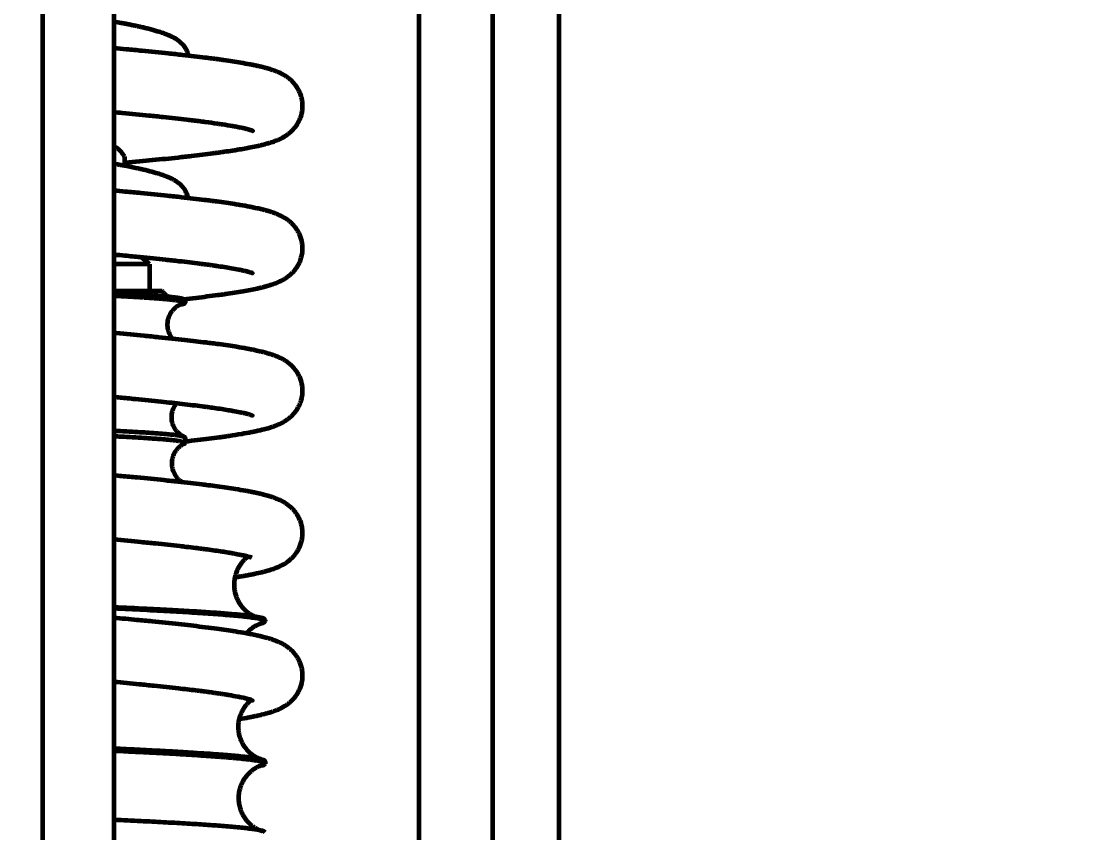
# Model space of a CAD drawing. Header units: millimetres. Extents: x 0 to 840, y 0 to 594.
# Drawn here: x 62.39 to 66.393, y 421.966 to 425.004 of the extents above; entities that cross this region are included whole.
import ezdxf

# ---------------------------------------------------------------- set-up
doc = ezdxf.new("R2010")
doc.units = ezdxf.units.MM
doc.linetypes.add('K5LT_BASIC', pattern=[0])
doc.linetypes.add('K5LT_THIN', pattern=[0])
doc.layers.add('Системный слой', color=7, linetype='Continuous')
doc.styles.add('KDIMTEXTSTYLE', font='GOST_AU.SHX', dxfattribs={"width": 0.96, "oblique": 15, "height": 5})
doc.dimstyles.new('KDIMSTYLE (0.07)', dxfattribs={"dimtxt": 5, "dimasz": 1, "dimexe": 2, "dimexo": 0, "dimgap": 1, "dimtad": 1, "dimlfac": 15, "dimtxsty": 'KDIMTEXTSTYLE', "dimsah": 1, "dimcen": 0, "dimdle": 1, "dimadec": 0, "dimazin": 0, "dimtfac": 0.667, "dimtmove": 0, "dimatfit": 3, "dimfxl": 1, "dimtvp": 1, "dimtolj": 1, "dimtzin": 0, "dimarcsym": 0})

# ---------------------------------------------------------------- blocks, each defined once
blk = doc.blocks.new('KDIMARROW_01')
at = {"layer": 'Системный слой'}
blk.add_hatch(color=0, dxfattribs=at).paths.add_polyline_path([(0, 0), (-5, 0.6583), (-4.5, 0), (-5, -0.6583)])
at = {"layer": 'Системный слой', "color": 0, "linetype": 'K5LT_THIN', "lineweight": 18}
for p, q in [((-4.5, 0), (-5, 0.6583)), ((-5, 0.6583), (0, 0)), ((0, 0), (-5, -0.6583)), ((-5, -0.6583), (-4.5, 0)), ((0, 0), (-1, 0))]:
    blk.add_line(p, q, dxfattribs=at)

msp = doc.modelspace()

# ---------------------------------------------------------------- linework, layer by layer
at = {"layer": 'Системный слой', "color": 5, "linetype": 'K5LT_BASIC', "lineweight": 60, "true_color": 0x0000ff}
for p, q in [((62.46971, 512.30589), (62.46971, 411.73474)), ((63.87945, 413.73968), (63.87945, 445.75139)), ((64.15418, 445.75139), (64.15418, 413.77201)), ((64.40262, 445.75139), (64.40262, 413.77201)), ((62.73638, 445.61806), (62.73638, 413.95986)), ((62.73638, 424.53627), (62.74464, 424.53149)), ((62.77645, 424.49756), (62.77645, 424.4626)), ((62.86971, 424.09462), (62.73638, 424.09462)), ((62.86971, 424.09462), (62.86971, 423.99462)), ((62.73638, 423.99462), (62.9175, 423.99462)), ((63.00305, 423.95962), (63.00305, 423.94961)), ((63.00305, 423.44491), (63.00305, 423.42433)), ((63.30305, 422.76233), (63.30305, 422.75705)), ((63.30305, 422.23218), (63.30305, 422.22372))]:
    msp.add_line(p, q, dxfattribs=at)
for centre, radius, start, end in [((62.71147, 423.93), 0.22834, 46.1315, 56.24721), ((62.84503, 422.28491), 1.00298, 82.75213, 85.10065), ((63.28862, 421.95403), 0.01844, 38.54006, 86.31488)]:
    msp.add_arc(centre, radius, start, end, dxfattribs=at)
for points, knots in [([(62.73638, 425.00326), (62.74619, 425.00153), (62.75576, 424.99981), (62.77038, 424.99709), (62.7756, 424.9961), (62.78588, 424.99412), (62.79095, 424.99313), (62.80063, 424.9912), (62.80526, 424.99026), (62.81467, 424.98831), (62.81943, 424.9873), (62.82878, 424.98528), (62.83338, 424.98426), (62.84336, 424.98201), (62.8487, 424.98076), (62.85822, 424.97848), (62.86244, 424.97744), (62.87803, 424.97349), (62.88882, 424.97053), (62.9064, 424.96524), (62.91351, 424.96294), (62.92352, 424.95942), (62.92662, 424.95829), (62.93533, 424.95496), (62.94079, 424.9527), (62.94871, 424.94909), (62.95131, 424.94785), (62.95914, 424.94389), (62.96419, 424.94107), (62.97143, 424.93641), (62.97369, 424.93487), (62.97797, 424.93175), (62.98008, 424.93011), (62.98578, 424.92535), (62.98921, 424.92216), (62.99463, 424.91621), (62.99627, 424.91426), (62.99968, 424.90983), (63.00124, 424.90762), (63.00428, 424.90285), (63.00572, 424.90033), (63.00898, 424.89394), (63.01085, 424.88946), (63.01311, 424.88255), (63.01398, 424.87933), (63.01468, 424.87596), (63.01477, 424.87552), (63.01486, 424.87509)], [18.2250914, 18.2250914, 18.2250914, 18.2250914, 18.7706793, 18.7706793, 19.0807704, 19.0807704, 19.3916881, 19.3916881, 19.6856801, 19.6856801, 19.9988883, 19.9988883, 20.3127203, 20.3127203, 20.6943645, 20.6943645, 21.0098802, 21.0098802, 21.8880839, 21.8880839, 22.5364101, 22.5364101, 22.8405177, 22.8405177, 23.400295, 23.400295, 23.6827074, 23.6827074, 24.2424847, 24.2424847, 24.4876007, 24.4876007, 24.7217422, 24.7217422, 25.1247771, 25.1247771, 25.3267617, 25.3267617, 25.5213379, 25.5213379, 25.7110025, 25.7110025, 25.9934658, 25.9934658, 26.1792632, 26.1792632, 26.2062034, 26.2062034, 26.2062034, 26.2062034]), ([(62.77645, 424.47443), (62.77788, 424.47456), (62.7793, 424.4747), (62.81531, 424.47807), (62.8489, 424.4813), (62.91434, 424.48785), (62.94613, 424.49116), (62.98511, 424.49541), (62.99361, 424.49636), (63.01042, 424.49824), (63.01872, 424.49919), (63.0554, 424.50344), (63.08237, 424.50675), (63.11519, 424.51106), (63.1225, 424.51204), (63.13685, 424.51401), (63.1439, 424.51499), (63.16106, 424.51745), (63.17101, 424.51893), (63.18721, 424.52143), (63.19361, 424.52245), (63.21738, 424.52633), (63.23373, 424.52922), (63.25842, 424.53405), (63.26747, 424.53593), (63.28105, 424.53896), (63.28587, 424.54009), (63.29892, 424.54328), (63.30688, 424.54539), (63.31854, 424.54879), (63.32281, 424.5501), (63.33251, 424.55327), (63.33778, 424.55512), (63.34727, 424.55884), (63.35053, 424.56019), (63.35755, 424.56332), (63.361, 424.56496), (63.37081, 424.57), (63.37765, 424.57394), (63.38775, 424.58098), (63.39108, 424.58348), (63.39676, 424.58817), (63.39911, 424.59023), (63.4038, 424.59465), (63.40614, 424.597), (63.41141, 424.60272), (63.41433, 424.6062), (63.42099, 424.61507), (63.42464, 424.62069), (63.43101, 424.63262), (63.43371, 424.6387), (63.43765, 424.65001), (63.43905, 424.65493), (63.44125, 424.66508), (63.44205, 424.67023), (63.443, 424.68065), (63.44315, 424.6859), (63.4428, 424.69633), (63.4423, 424.70155), (63.44069, 424.71174), (63.43956, 424.71682), (63.43679, 424.72651), (63.43511, 424.73129), (63.43131, 424.7404), (63.42916, 424.74479), (63.42367, 424.75463), (63.42019, 424.75987), (63.41584, 424.76559), (63.41511, 424.76651), (63.41152, 424.77097), (63.40849, 424.77435), (63.40258, 424.7804), (63.39938, 424.78336), (63.39331, 424.78856), (63.39011, 424.79106), (63.38389, 424.79558), (63.38083, 424.79763), (63.3745, 424.80159), (63.37165, 424.80323), (63.36254, 424.80819), (63.35728, 424.81067), (63.34848, 424.81448), (63.34489, 424.81593), (63.33792, 424.81859), (63.3342, 424.81993), (63.32419, 424.82332), (63.31795, 424.82524), (63.30724, 424.82828), (63.30287, 424.82946), (63.29202, 424.83226), (63.28522, 424.8339), (63.27319, 424.83662), (63.2682, 424.8377), (63.2578, 424.83987), (63.25242, 424.84095), (63.23573, 424.84418), (63.22388, 424.84632), (63.1916, 424.85178), (63.17024, 424.85507), (63.14472, 424.8587), (63.14216, 424.85906), (63.13442, 424.86014), (63.12919, 424.86086), (63.11663, 424.86256), (63.10923, 424.86354), (63.09419, 424.8655), (63.08655, 424.86647), (63.05174, 424.87082), (63.02308, 424.87418), (62.98435, 424.87849), (62.97568, 424.87944), (62.95813, 424.88133), (62.94926, 424.88228), (62.9085, 424.88657), (62.87532, 424.88991), (62.83151, 424.89416), (62.82196, 424.89508), (62.80273, 424.89692), (62.79305, 424.89783), (62.76785, 424.90019), (62.7522, 424.90164), (62.73638, 424.90309)], [18.3227417, 18.3227417, 18.3227417, 18.3227417, 18.3704498, 18.3704498, 19.5308546, 19.5308546, 20.7141117, 20.7141117, 21.0499595, 21.0499595, 21.3875521, 21.3875521, 22.5628634, 22.5628634, 22.9081862, 22.9081862, 23.2544002, 23.2544002, 23.7702593, 23.7702593, 24.121159, 24.121159, 25.1051267, 25.1051267, 25.7155333, 25.7155333, 26.0677305, 26.0677305, 26.6781372, 26.6781372, 27.0145441, 27.0145441, 27.4781001, 27.4781001, 27.7623709, 27.7623709, 28.0340049, 28.0340049, 28.524361, 28.524361, 28.7493944, 28.7493944, 28.9053048, 28.9053048, 29.0600251, 29.0600251, 29.2570405, 29.2570405, 29.5253406, 29.5253406, 29.7722772, 29.7722772, 29.9532588, 29.9532588, 30.1326173, 30.1326173, 30.3114786, 30.3114786, 30.4909698, 30.4909698, 30.6722447, 30.6722447, 30.8565122, 30.8565122, 31.0442556, 31.0442556, 31.2976358, 31.2976358, 31.3478232, 31.3478232, 31.545449, 31.545449, 31.7458628, 31.7458628, 31.9535117, 31.9535117, 32.1703858, 32.1703858, 32.3991329, 32.3991329, 32.8391563, 32.8391563, 33.1213735, 33.1213735, 33.4218591, 33.4218591, 33.9374021, 33.9374021, 34.27295, 34.27295, 34.7733619, 34.7733619, 35.1232088, 35.1232088, 35.476828, 35.476828, 36.1973801, 36.1973801, 37.3423878, 37.3423878, 37.4689518, 37.4689518, 37.7220798, 37.7220798, 38.06792, 38.06792, 38.4122504, 38.4122504, 39.608677, 39.608677, 39.9478688, 39.9478688, 40.2858801, 40.2858801, 41.4815674, 41.4815674, 41.8106897, 41.8106897, 42.1386795, 42.1386795, 42.6575519, 42.6575519, 42.6575519, 42.6575519]), ([(63.25566, 424.59392), (63.25569, 424.5939), (63.25649, 424.59355), (63.25595, 424.59377), (63.25559, 424.59391), (63.25353, 424.59467), (63.25014, 424.59579), (63.24457, 424.5974), (63.24221, 424.59805), (63.23575, 424.59974), (63.23113, 424.60087), (63.22235, 424.60287), (63.21866, 424.60368), (63.20889, 424.60573), (63.20245, 424.60701), (63.19092, 424.60918), (63.18609, 424.61005), (63.16924, 424.61302), (63.15643, 424.61512), (63.13667, 424.61816), (63.13057, 424.61908), (63.10996, 424.62209), (63.09476, 424.62419), (63.07095, 424.62733), (63.063, 424.62836), (63.04754, 424.63031), (63.04009, 424.63123), (63.02491, 424.63308), (63.01719, 424.634), (62.98141, 424.63821), (62.95176, 424.6415), (62.91199, 424.64571), (62.90327, 424.64662), (62.88562, 424.64844), (62.87671, 424.64935), (62.83561, 424.6535), (62.80222, 424.65674), (62.7574, 424.66095), (62.74693, 424.66193), (62.73638, 424.6629)], [0, 0, 0, 0, 0.310829, 0.310829, 0.6247213, 0.6247213, 1.3463497, 1.3463497, 1.702406, 1.702406, 2.2923507, 2.2923507, 2.6843801, 2.6843801, 3.2743247, 3.2743247, 3.6725593, 3.6725593, 4.5995204, 4.5995204, 4.9969818, 4.9969818, 5.9023564, 5.9023564, 6.3404874, 6.3404874, 6.7334381, 6.7334381, 7.1255579, 7.1255579, 8.5173905, 8.5173905, 8.9022573, 8.9022573, 9.2857875, 9.2857875, 10.6500369, 10.6500369, 11.0604551, 11.0604551, 11.0604551, 11.0604551]), ([(62.74465, 424.53149), (62.74368, 424.53205), (62.7413, 424.53331), (62.73854, 424.53442), (62.73675, 424.53498), (62.73638, 424.53509)], [0.331833624, 0.331833624, 0.331833624, 0.331833624, 0.36167937, 0.40535695, 0.416778531, 0.416778531, 0.416778531, 0.416778531]), ([(62.77645, 424.49756), (62.77501, 424.49973), (62.77212, 424.5039), (62.76778, 424.50972), (62.76344, 424.51504), (62.75909, 424.51984), (62.75475, 424.52407), (62.7504, 424.52772), (62.74704, 424.53007), (62.74512, 424.53122), (62.74465, 424.53149)], [0, 0, 0, 0, 0.04586871, 0.09143638, 0.1369278, 0.18234808, 0.22762778, 0.27246308, 0.31735279, 0.33183362, 0.33183362, 0.33183362, 0.33183362]), ([(63.01487, 424.34169), (63.01452, 424.34349), (63.01411, 424.34531), (63.01292, 424.34987), (63.012, 424.35274), (63.00995, 424.35822), (63.00883, 424.3608), (63.00569, 424.36718), (63.00373, 424.3705), (62.99912, 424.37736), (62.99674, 424.3804), (62.99314, 424.38452), (62.99204, 424.38572), (62.98913, 424.38876), (62.98722, 424.39059), (62.98342, 424.39401), (62.98143, 424.39568), (62.97569, 424.40019), (62.97191, 424.40281), (62.96583, 424.40664), (62.96372, 424.4079), (62.95913, 424.41049), (62.95682, 424.41172), (62.9493, 424.41555), (62.94396, 424.41798), (62.93566, 424.42145), (62.93283, 424.42258), (62.92375, 424.42606), (62.91737, 424.42829), (62.90732, 424.43157), (62.90386, 424.43266), (62.89108, 424.43654), (62.88136, 424.43924), (62.86069, 424.44459), (62.84977, 424.44722), (62.83375, 424.45085), (62.82915, 424.45187), (62.81018, 424.45597), (62.79508, 424.45903), (62.77401, 424.46307), (62.76876, 424.46406), (62.75812, 424.46603), (62.75273, 424.46701), (62.74367, 424.46864), (62.74004, 424.46928), (62.73638, 424.46993)], [4.1145899, 4.1145899, 4.1145899, 4.1145899, 4.2219672, 4.2219672, 4.4025013, 4.4025013, 4.5838581, 4.5838581, 4.8555785, 4.8555785, 5.1490585, 5.1490585, 5.2743234, 5.2743234, 5.4842248, 5.4842248, 5.7018151, 5.7018151, 6.1216104, 6.1216104, 6.3652268, 6.3652268, 6.6213938, 6.6213938, 7.1852695, 7.1852695, 7.4746, 7.4746, 8.0844292, 8.0844292, 8.3936894, 8.3936894, 9.196247, 9.196247, 9.9988046, 9.9988046, 10.3132314, 10.3132314, 11.269846, 11.269846, 11.5806098, 11.5806098, 11.8903221, 11.8903221, 12.0936165, 12.0936165, 12.0936165, 12.0936165]), ([(62.99698, 423.9634), (63.01306, 423.9652), (63.02871, 423.967), (63.0728, 423.97223), (63.10005, 423.97566), (63.13275, 423.98011), (63.13984, 423.98109), (63.14943, 423.98245), (63.15203, 423.98283), (63.1781, 423.9866), (63.19978, 423.99001), (63.239, 423.99684), (63.25643, 424.0002), (63.27775, 424.00488), (63.28264, 424.006), (63.29214, 424.00827), (63.29687, 424.00945), (63.30768, 424.0123), (63.31382, 424.01403), (63.32404, 424.01716), (63.3278, 424.01837), (63.33895, 424.0222), (63.34595, 424.02486), (63.35651, 424.02951), (63.36008, 424.03118), (63.36697, 424.03467), (63.37039, 424.03652), (63.37449, 424.03894), (63.37506, 424.03928), (63.37667, 424.04025), (63.3777, 424.04089), (63.38082, 424.04287), (63.38294, 424.04429), (63.38929, 424.04875), (63.39362, 424.0521), (63.40111, 424.0587), (63.40424, 424.0617), (63.41031, 424.06814), (63.41326, 424.07157), (63.41888, 424.07885), (63.42157, 424.08272), (63.42749, 424.09237), (63.43056, 424.09829), (63.43576, 424.11075), (63.43786, 424.11708), (63.44103, 424.13016), (63.4421, 424.13677), (63.44306, 424.14869), (63.44315, 424.15394), (63.44269, 424.16437), (63.44213, 424.16958), (63.44042, 424.17974), (63.43923, 424.1848), (63.43637, 424.19445), (63.43464, 424.1992), (63.43075, 424.20825), (63.42857, 424.2126), (63.42383, 424.22091), (63.42128, 424.22484), (63.41685, 424.23098), (63.41504, 424.23331), (63.41034, 424.239), (63.4073, 424.2423), (63.40136, 424.24822), (63.39816, 424.25112), (63.39207, 424.25621), (63.38886, 424.25867), (63.38264, 424.2631), (63.37957, 424.26512), (63.37322, 424.269), (63.37037, 424.27062), (63.36118, 424.27553), (63.35587, 424.27798), (63.34698, 424.28176), (63.34337, 424.2832), (63.33634, 424.28583), (63.33259, 424.28716), (63.32258, 424.29049), (63.31637, 424.29237), (63.30566, 424.29538), (63.30125, 424.29656), (63.29233, 424.29883), (63.28759, 424.29998), (63.27585, 424.30271), (63.26865, 424.30429), (63.2559, 424.30692), (63.25048, 424.308), (63.23353, 424.31125), (63.22144, 424.31341), (63.20257, 424.31658), (63.19628, 424.3176), (63.16862, 424.32199), (63.14572, 424.32531), (63.11395, 424.32959), (63.10651, 424.33057), (63.09142, 424.33252), (63.08375, 424.33349), (63.04862, 424.33786), (63.01966, 424.34124), (62.98059, 424.34557), (62.97189, 424.34651), (62.95428, 424.34841), (62.94538, 424.34936), (62.90449, 424.35364), (62.87124, 424.35698), (62.82733, 424.36123), (62.81776, 424.36215), (62.79849, 424.36398), (62.78879, 424.3649), (62.76496, 424.36713), (62.75074, 424.36844), (62.73638, 424.36975)], [24.7338563, 24.7338563, 24.7338563, 24.7338563, 25.4738291, 25.4738291, 26.8807476, 26.8807476, 27.2803865, 27.2803865, 27.4317245, 27.4317245, 28.8023067, 28.8023067, 30.1086278, 30.1086278, 30.5147964, 30.5147964, 30.9185028, 30.9185028, 31.4859282, 31.4859282, 31.8586149, 31.8586149, 32.5311307, 32.5311307, 32.8539614, 32.8539614, 33.1536373, 33.1536373, 33.2026104, 33.2026104, 33.2892128, 33.2892128, 33.4624178, 33.4624178, 33.8000809, 33.8000809, 34.0381902, 34.0381902, 34.2666585, 34.2666585, 34.4890531, 34.4890531, 34.7829661, 34.7829661, 35.0591972, 35.0591972, 35.3256998, 35.3256998, 35.5325274, 35.5325274, 35.7400471, 35.7400471, 35.9495447, 35.9495447, 36.1623585, 36.1623585, 36.3791707, 36.3791707, 36.5970433, 36.5970433, 36.7413522, 36.7413522, 36.9696087, 36.9696087, 37.2023892, 37.2023892, 37.4440033, 37.4440033, 37.696638, 37.696638, 37.9631942, 37.9631942, 38.4796151, 38.4796151, 38.8087757, 38.8087757, 39.15887, 39.15887, 39.7493166, 39.7493166, 40.1384294, 40.1384294, 40.5388851, 40.5388851, 41.1203975, 41.1203975, 41.5290472, 41.5290472, 42.372552, 42.372552, 42.7800113, 42.7800113, 44.1225251, 44.1225251, 44.5217845, 44.5217845, 44.9193256, 44.9193256, 46.3099598, 46.3099598, 46.7016127, 46.7016127, 47.0918836, 47.0918836, 48.4721529, 48.4721529, 48.8521207, 48.8521207, 49.2307893, 49.2307893, 49.7748594, 49.7748594, 49.7748594, 49.7748594]), ([(63.25341, 424.06174), (63.25333, 424.06179), (63.2572, 424.05997), (63.25377, 424.06125), (63.25017, 424.06243), (63.24579, 424.06372), (63.24307, 424.06448), (63.23719, 424.06605), (63.23081, 424.0676), (63.22361, 424.06926), (63.21996, 424.07006), (63.21223, 424.0717), (63.20813, 424.07254), (63.19524, 424.07507), (63.18597, 424.07677), (63.15935, 424.08136), (63.14067, 424.08429), (63.11807, 424.08756), (63.11584, 424.08788), (63.10922, 424.08882), (63.10476, 424.08945), (63.09356, 424.091), (63.08673, 424.09192), (63.07278, 424.09376), (63.06565, 424.09468), (63.03388, 424.09872), (63.00764, 424.10185), (62.9718, 424.1059), (62.96355, 424.10682), (62.94686, 424.10865), (62.9384, 424.10956), (62.8993, 424.11374), (62.86728, 424.11701), (62.82481, 424.12118), (62.81551, 424.12209), (62.79676, 424.12389), (62.7873, 424.1248), (62.76414, 424.12699), (62.75034, 424.12828), (62.73638, 424.12957)], [0, 0, 0, 0, 0.3314751, 0.3314751, 0.6113155, 0.6113155, 0.7448081, 0.7448081, 1.1006969, 1.1006969, 1.4054155, 1.4054155, 1.716155, 1.716155, 2.323442, 2.323442, 3.3285359, 3.3285359, 3.4369127, 3.4369127, 3.6486879, 3.6486879, 3.9598289, 3.9598289, 4.2700963, 4.2700963, 5.3150552, 5.3150552, 5.6207488, 5.6207488, 5.9252139, 5.9252139, 7.0095675, 7.0095675, 7.3094993, 7.3094993, 7.6085986, 7.6085986, 8.0359908, 8.0359908, 8.0359908, 8.0359908]), ([(63.00305, 423.95962), (63.00305, 423.95971), (63.00303, 423.95988), (63.00291, 423.96022), (63.0027, 423.96055), (63.00237, 423.96089), (63.00206, 423.96115), (63.00168, 423.96142), (63.00122, 423.9617), (63.00066, 423.962), (63, 423.9623), (62.99923, 423.96262), (62.99835, 423.96295), (62.99734, 423.96329), (62.99621, 423.96364), (62.99495, 423.964), (62.99356, 423.96436), (62.99206, 423.96472), (62.99045, 423.96508), (62.98874, 423.96544), (62.98694, 423.9658), (62.98501, 423.96616), (62.98291, 423.96653), (62.98032, 423.96696), (62.97727, 423.96744), (62.97379, 423.96796), (62.97054, 423.96841), (62.96758, 423.96881), (62.96467, 423.96918), (62.96108, 423.96962), (62.95678, 423.97013), (62.95236, 423.97063), (62.94859, 423.97103), (62.94548, 423.97136), (62.94263, 423.97165), (62.93961, 423.97196), (62.93637, 423.97227), (62.93295, 423.9726), (62.92934, 423.97294), (62.92558, 423.97328), (62.92165, 423.97363), (62.91758, 423.97398), (62.91338, 423.97434), (62.9091, 423.9747), (62.90476, 423.97505), (62.90037, 423.9754), (62.89598, 423.97574), (62.89161, 423.97608), (62.88733, 423.9764), (62.88312, 423.97672), (62.87902, 423.97702), (62.875, 423.97731), (62.87111, 423.97758), (62.86729, 423.97785), (62.86354, 423.97811), (62.85982, 423.97837), (62.85496, 423.97869), (62.8501, 423.97902), (62.84398, 423.97942), (62.83901, 423.97974), (62.83254, 423.98015), (62.82705, 423.9805), (62.82126, 423.98086), (62.81658, 423.98114), (62.81164, 423.98144), (62.8064, 423.98176), (62.80091, 423.98208), (62.79516, 423.98242), (62.78918, 423.98276), (62.7829, 423.98312), (62.77637, 423.98349), (62.76959, 423.98387), (62.76261, 423.98425), (62.75543, 423.98465), (62.74672, 423.98512), (62.74032, 423.98546), (62.73638, 423.98566)], [0.39154456, 0.39154456, 0.39154456, 0.39154456, 0.39629828, 0.40060487, 0.40928113, 0.4136743, 0.4182438, 0.42295619, 0.42792102, 0.43299543, 0.4383651, 0.44392057, 0.44973813, 0.45563219, 0.46170238, 0.46787243, 0.47416583, 0.48048288, 0.48679435, 0.49307667, 0.49927715, 0.50542493, 0.51190563, 0.51877189, 0.52810345, 0.53709741, 0.54575393, 0.55182967, 0.55774163, 0.56542748, 0.57507431, 0.58442216, 0.59153232, 0.59649099, 0.60155984, 0.6069238, 0.61247293, 0.6182823, 0.62416685, 0.63022297, 0.63637531, 0.64264477, 0.64893453, 0.65521166, 0.66145475, 0.66760913, 0.67370739, 0.67958458, 0.68529579, 0.69073013, 0.69605358, 0.70109692, 0.7059719, 0.71062131, 0.71521507, 0.7196686, 0.72403962, 0.73253726, 0.73674683, 0.74520076, 0.74947457, 0.75852756, 0.76339245, 0.76837354, 0.77367284, 0.77917341, 0.78495983, 0.79082991, 0.79695171, 0.80324035, 0.80977818, 0.81639692, 0.82317675, 0.83003501, 0.83696847, 0.84782534, 0.84782534, 0.84782534, 0.84782534]), ([(62.94158, 423.97176), (62.93952, 423.97301), (62.93728, 423.97451), (62.93218, 423.9784), (62.92925, 423.98093), (62.92389, 423.98638), (62.92141, 423.98926), (62.91855, 423.99311), (62.91802, 423.99386), (62.9175, 423.99462)], [75.6986089, 75.6986089, 75.6986089, 75.6986089, 76.7770704, 76.7770704, 78.0717894, 78.0717894, 79.2367705, 79.2367705, 79.5116211, 79.5116211, 79.5116211, 79.5116211]), ([(63.00305, 423.94961), (63.00305, 423.95022), (63.00206, 423.95148), (62.99785, 423.95324), (62.99221, 423.9547), (62.98749, 423.95567), (62.98419, 423.95628), (62.98184, 423.95668), (62.97967, 423.95703), (62.97758, 423.95736), (62.97541, 423.95768), (62.97316, 423.958), (62.97079, 423.95833), (62.96812, 423.95869), (62.96496, 423.95909), (62.96022, 423.95968), (62.95255, 423.96056), (62.94049, 423.96182), (62.92549, 423.96322), (62.91079, 423.96446), (62.89997, 423.96532), (62.89264, 423.96587), (62.886, 423.96637), (62.87978, 423.96682), (62.87372, 423.96725), (62.86906, 423.96757), (62.86426, 423.9679), (62.85907, 423.96825), (62.8533, 423.96864), (62.8455, 423.96914), (62.83468, 423.96983), (62.82094, 423.97067), (62.80704, 423.9715), (62.79364, 423.97227), (62.78249, 423.9729), (62.77228, 423.97346), (62.76203, 423.97401), (62.75124, 423.97459), (62.74202, 423.97507), (62.73752, 423.9753), (62.73638, 423.97536)], [0.32905998, 0.32905998, 0.32905998, 0.32905998, 0.35610443, 0.38496005, 0.40713132, 0.42095427, 0.42796576, 0.43394443, 0.43883484, 0.4436697, 0.44845912, 0.45325859, 0.45813368, 0.46307422, 0.46910958, 0.47617419, 0.48901965, 0.50841221, 0.53235911, 0.55142029, 0.56380343, 0.5705429, 0.57632206, 0.58586654, 0.59062619, 0.59541985, 0.60031261, 0.60527056, 0.6109803, 0.61737676, 0.62788748, 0.64159517, 0.65498378, 0.6646269, 0.67604909, 0.68297731, 0.68977495, 0.70093687, 0.70873773, 0.71138735, 0.71138735, 0.71138735, 0.71138735]), ([(62.99099, 423.94428), (62.99102, 423.94428), (62.99101, 423.94428), (62.99074, 423.94421), (62.99054, 423.94416), (62.98985, 423.94396), (62.98942, 423.94383), (62.98824, 423.94344), (62.98754, 423.9432), (62.98577, 423.94254), (62.98473, 423.94213), (62.98229, 423.94106), (62.98088, 423.9404), (62.97658, 423.93816), (62.97333, 423.93626), (62.96701, 423.93168), (62.96406, 423.92925), (62.95856, 423.92392), (62.95598, 423.92107), (62.95127, 423.91501), (62.94913, 423.91182), (62.94533, 423.90518), (62.94366, 423.90172), (62.94084, 423.89464), (62.93967, 423.89101), (62.93787, 423.88368), (62.93723, 423.87996), (62.93646, 423.87258), (62.93633, 423.86891), (62.93655, 423.86166), (62.93689, 423.85805), (62.93766, 423.85335), (62.93788, 423.85219), (62.93829, 423.85021), (62.93847, 423.8494), (62.93905, 423.84698), (62.93949, 423.84538), (62.94094, 423.84063), (62.94209, 423.83754), (62.94487, 423.83124), (62.94654, 423.82806), (62.95029, 423.82193), (62.95237, 423.81898), (62.95494, 423.8158), (62.95531, 423.81536), (62.95568, 423.81492)], [0, 0, 0, 0, 1.1190824, 1.1190824, 2.2381649, 2.2381649, 3.3565718, 3.3565718, 4.4670028, 4.4670028, 5.5774339, 5.5774339, 6.6878649, 6.6878649, 8.5710591, 8.5710591, 10.0651631, 10.0651631, 11.4185133, 11.4185133, 12.7042128, 12.7042128, 13.954201, 13.954201, 15.1783816, 15.1783816, 16.3785027, 16.3785027, 17.5478021, 17.5478021, 18.6925021, 18.6925021, 19.0744614, 19.0744614, 19.3399653, 19.3399653, 19.8733681, 19.8733681, 20.9393409, 20.9393409, 22.115829, 22.115829, 23.3334012, 23.3334012, 23.5333239, 23.5333239, 23.5333239, 23.5333239]), ([(62.99096, 423.94427), (62.99162, 423.94442), (62.99386, 423.94493), (62.99666, 423.94569), (62.9989, 423.94647), (63.00013, 423.94698), (63.00093, 423.94737), (63.00174, 423.94783), (63.00272, 423.94858), (63.00305, 423.94921), (63.00305, 423.94961)], [0.25035992, 0.25035992, 0.25035992, 0.25035992, 0.256797357, 0.27318449, 0.283993591, 0.290950258, 0.295889816, 0.301124899, 0.311373051, 0.329059978, 0.329059978, 0.329059978, 0.329059978]), ([(63.00305, 423.43075), (63.01914, 423.43256), (63.03479, 423.43437), (63.07866, 423.43962), (63.10567, 423.44306), (63.13649, 423.44729), (63.14197, 423.44806), (63.15438, 423.44982), (63.16121, 423.45082), (63.18444, 423.45429), (63.20007, 423.45678), (63.22786, 423.46154), (63.24015, 423.46378), (63.25719, 423.46715), (63.26246, 423.46824), (63.27872, 423.47171), (63.28918, 423.47415), (63.30558, 423.47839), (63.31186, 423.48013), (63.32234, 423.48329), (63.32624, 423.48453), (63.33397, 423.48714), (63.33798, 423.48858), (63.34772, 423.4923), (63.35386, 423.49488), (63.36369, 423.49964), (63.36664, 423.50115), (63.37364, 423.50506), (63.37652, 423.50677), (63.3855, 423.51259), (63.39087, 423.51649), (63.39964, 423.52401), (63.40295, 423.5271), (63.40897, 423.53331), (63.41221, 423.53698), (63.41779, 423.54403), (63.42075, 423.54817), (63.42575, 423.55611), (63.42822, 423.56053), (63.43318, 423.57082), (63.43566, 423.57711), (63.43919, 423.5888), (63.44044, 423.59414), (63.44243, 423.60611), (63.443, 423.6128), (63.44307, 423.62473), (63.44278, 423.62997), (63.44155, 423.64032), (63.44062, 423.64543), (63.43816, 423.65542), (63.43664, 423.66029), (63.4331, 423.66968), (63.43108, 423.67422), (63.42663, 423.68284), (63.4242, 423.68697), (63.41906, 423.69472), (63.41631, 423.69842), (63.41325, 423.70215), (63.41296, 423.7025), (63.40963, 423.70646), (63.40642, 423.70989), (63.39878, 423.71735), (63.39396, 423.72143), (63.38632, 423.72721), (63.38318, 423.72939), (63.37689, 423.73348), (63.37394, 423.73524), (63.36752, 423.73885), (63.36469, 423.74033), (63.35515, 423.74503), (63.34908, 423.74761), (63.33957, 423.75131), (63.33582, 423.75268), (63.32843, 423.75523), (63.3247, 423.75644), (63.31447, 423.7596), (63.30821, 423.76137), (63.29731, 423.76425), (63.29267, 423.76541), (63.28122, 423.76816), (63.27413, 423.76976), (63.26159, 423.77243), (63.2563, 423.77351), (63.24545, 423.77564), (63.23983, 423.77671), (63.22226, 423.77994), (63.20976, 423.78208), (63.17574, 423.78758), (63.15318, 423.79091), (63.12097, 423.79532), (63.11274, 423.79642), (63.09687, 423.79849), (63.08925, 423.79946), (63.05633, 423.80359), (63.02973, 423.80674), (62.97106, 423.81333), (62.93872, 423.81677), (62.89588, 423.82114), (62.88668, 423.82207), (62.86812, 423.82392), (62.85876, 423.82484), (62.8157, 423.82905), (62.78093, 423.83233), (62.74228, 423.83588), (62.73933, 423.83615), (62.73638, 423.83642)], [21.0454479, 21.0454479, 21.0454479, 21.0454479, 21.6741007, 21.6741007, 22.8608933, 22.8608933, 23.1233174, 23.1233174, 23.4624472, 23.4624472, 24.3012648, 24.3012648, 25.039659, 25.039659, 25.3846504, 25.3846504, 26.1230445, 26.1230445, 26.6142334, 26.6142334, 26.9288313, 26.9288313, 27.2352023, 27.2352023, 27.7244996, 27.7244996, 27.9803572, 27.9803572, 28.2131188, 28.2131188, 28.573905, 28.573905, 28.7717378, 28.7717378, 28.963121, 28.963121, 29.1501307, 29.1501307, 29.3345201, 29.3345201, 29.578722, 29.578722, 29.7725099, 29.7725099, 30.0062958, 30.0062958, 30.189164, 30.189164, 30.3719216, 30.3719216, 30.554496, 30.554496, 30.7371302, 30.7371302, 30.920526, 30.920526, 31.1058733, 31.1058733, 31.1251205, 31.1251205, 31.3274195, 31.3274195, 31.6249797, 31.6249797, 31.8341476, 31.8341476, 32.0539997, 32.0539997, 32.2874934, 32.2874934, 32.7717809, 32.7717809, 33.0623835, 33.0623835, 33.3656953, 33.3656953, 33.8562364, 33.8562364, 34.1912496, 34.1912496, 34.6817907, 34.6817907, 35.0255594, 35.0255594, 35.370553, 35.370553, 36.0826303, 36.0826303, 37.2155284, 37.2155284, 37.5925606, 37.5925606, 37.9280302, 37.9280302, 39.0175641, 39.0175641, 40.2164739, 40.2164739, 40.5398836, 40.5398836, 40.8620387, 40.8620387, 42.0075888, 42.0075888, 42.1018284, 42.1018284, 42.1018284, 42.1018284]), ([(63.25507, 423.52754), (63.25449, 423.52783), (63.25641, 423.52698), (63.25177, 423.52859), (63.24721, 423.52999), (63.242, 423.53143), (63.23916, 423.53218), (63.23164, 423.5341), (63.22586, 423.53544), (63.21575, 423.53763), (63.2118, 423.53846), (63.19968, 423.54089), (63.1911, 423.5425), (63.17679, 423.54503), (63.17155, 423.54592), (63.14957, 423.54957), (63.1313, 423.55236), (63.10401, 423.55623), (63.09639, 423.55728), (63.08171, 423.55925), (63.07471, 423.56018), (63.04401, 423.56414), (63.01878, 423.5672), (62.96699, 423.57314), (62.94059, 423.57603), (62.88207, 423.58218), (62.84965, 423.58544), (62.80672, 423.5896), (62.79732, 423.59051), (62.77838, 423.59231), (62.76883, 423.59321), (62.75164, 423.59482), (62.74403, 423.59553), (62.73638, 423.59624)], [0, 0, 0, 0, 0.4103815, 0.4103815, 0.7650629, 0.7650629, 0.9442253, 0.9442253, 1.4941526, 1.4941526, 1.8199188, 1.8199188, 2.4288194, 2.4288194, 2.7588217, 2.7588217, 3.7626173, 3.7626173, 4.136729, 4.136729, 4.4632386, 4.4632386, 5.5379716, 5.5379716, 6.5486144, 6.5486144, 7.6854001, 7.6854001, 8.0001348, 8.0001348, 8.3140391, 8.3140391, 8.560435, 8.560435, 8.560435, 8.560435]), ([(63.00021, 423.44739), (63.00021, 423.44739), (63.0002, 423.4474), (63.00007, 423.44745), (62.99998, 423.44749), (62.99974, 423.4476), (62.99963, 423.44765), (62.99926, 423.44782), (62.99901, 423.44793), (62.99825, 423.44828), (62.9977, 423.44855), (62.99604, 423.44937), (62.99479, 423.45003), (62.99091, 423.45225), (62.98801, 423.4541), (62.98236, 423.45841), (62.97962, 423.46076), (62.97446, 423.46591), (62.97198, 423.46872), (62.96745, 423.47469), (62.96535, 423.47788), (62.96159, 423.48461), (62.95992, 423.48816), (62.95709, 423.49552), (62.95593, 423.49934), (62.95417, 423.50716), (62.95357, 423.51117), (62.95297, 423.51924), (62.95297, 423.5233), (62.95357, 423.53138), (62.95417, 423.53539), (62.95593, 423.54324), (62.95709, 423.54706), (62.95993, 423.55443), (62.9616, 423.55797), (62.96536, 423.5647), (62.96746, 423.56789), (62.97017, 423.57145), (62.97063, 423.57205), (62.97111, 423.57264)], [0.0003098, 0.0003098, 0.0003098, 0.0003098, 0.0045652, 0.0045652, 0.0920002, 0.0920002, 0.1852397, 0.1852397, 0.3717186, 0.3717186, 0.7446765, 0.7446765, 1.4905921, 1.4905921, 2.9224101, 2.9224101, 4.1602486, 4.1602486, 5.3290508, 5.3290508, 6.4705601, 6.4705601, 7.6142103, 7.6142103, 8.762841, 8.762841, 9.9193646, 9.9193646, 11.0775897, 11.0775897, 12.2358927, 12.2358927, 13.3876067, 13.3876067, 14.5296873, 14.5296873, 15.6730429, 15.6730429, 15.9071411, 15.9071411, 15.9071411, 15.9071411]), ([(63.00021, 423.44739), (62.99961, 423.44765), (62.99671, 423.44875), (62.98881, 423.45066), (62.97395, 423.45299), (62.95507, 423.45525), (62.93164, 423.45755), (62.90234, 423.45995), (62.86935, 423.46228), (62.83364, 423.46454), (62.79394, 423.46683), (62.76028, 423.46862), (62.74009, 423.46964), (62.73638, 423.46982)], [0.13817414, 0.13817414, 0.13817414, 0.13817414, 0.14272375, 0.15718346, 0.17110987, 0.18314268, 0.19633401, 0.21079662, 0.2247147, 0.23673561, 0.24991705, 0.26437744, 0.26759785, 0.26759785, 0.26759785, 0.26759785]), ([(63.00305, 423.42433), (63.00305, 423.42438), (63.00299, 423.42526), (63.00079, 423.42697), (62.99219, 423.42938), (62.97854, 423.43177), (62.95948, 423.43422), (62.93527, 423.43664), (62.90854, 423.43887), (62.88024, 423.44095), (62.84727, 423.44313), (62.80773, 423.44549), (62.76943, 423.44757), (62.74513, 423.44881), (62.73638, 423.44925)], [0.12383857, 0.12383857, 0.12383857, 0.12383857, 0.12465613, 0.13918798, 0.15332787, 0.16641282, 0.18063423, 0.19561365, 0.20837706, 0.21927158, 0.23162155, 0.2460841, 0.2600018, 0.26759791, 0.26759791, 0.26759791, 0.26759791]), ([(63.00021, 423.42184), (62.99795, 423.42085), (62.99524, 423.41954), (62.98934, 423.41598), (62.98648, 423.41405), (62.98089, 423.40959), (62.97824, 423.40719), (62.97319, 423.40191), (62.97081, 423.39908), (62.96641, 423.39299), (62.96437, 423.38974), (62.96075, 423.38289), (62.95916, 423.3793), (62.9565, 423.37185), (62.95543, 423.368), (62.95385, 423.36013), (62.95335, 423.35612), (62.95295, 423.34803), (62.95304, 423.34397), (62.95383, 423.33592), (62.95452, 423.33193), (62.95647, 423.32413), (62.95773, 423.32034), (62.96073, 423.31303), (62.96248, 423.30953), (62.9664, 423.30292), (62.96855, 423.29981), (62.97314, 423.29404), (62.97557, 423.2914), (62.98058, 423.28658), (62.98313, 423.28445), (62.9882, 423.28067), (62.99066, 423.27909), (62.99308, 423.27768), (62.99325, 423.27758), (62.99343, 423.27748)], [0.000703, 0.000703, 0.000703, 0.000703, 1.6876414, 1.6876414, 3.0002127, 3.0002127, 4.1551648, 4.1551648, 5.2516933, 5.2516933, 6.3407988, 6.3407988, 7.430058, 7.430058, 8.524778, 8.524778, 9.6252021, 9.6252021, 10.7287631, 10.7287631, 11.8317907, 11.8317907, 12.9307244, 12.9307244, 14.0233656, 14.0233656, 15.1107143, 15.1107143, 16.2002782, 16.2002782, 17.3127671, 17.3127671, 18.4825993, 18.4825993, 18.5773399, 18.5773399, 18.5773399, 18.5773399]), ([(63.00305, 423.44491), (63.00305, 423.44524), (63.00267, 423.44606), (63.00135, 423.44689), (63.00021, 423.44739)], [0.123838528, 0.123838528, 0.123838528, 0.123838528, 0.129543822, 0.138174137, 0.138174137, 0.138174137, 0.138174137]), ([(63.00021, 423.42184), (63.00042, 423.42193), (63.0022, 423.42276), (63.00305, 423.42359), (63.00305, 423.42433)], [0.109510031, 0.109510031, 0.109510031, 0.109510031, 0.111056709, 0.123838566, 0.123838566, 0.123838566, 0.123838566]), ([(63.18928, 422.92177), (63.18971, 422.92184), (63.19013, 422.9219), (63.19277, 422.92232), (63.19495, 422.92267), (63.20343, 422.92404), (63.2096, 422.92507), (63.22163, 422.92714), (63.22752, 422.92818), (63.239, 422.93028), (63.24458, 422.93134), (63.25554, 422.93349), (63.26086, 422.93457), (63.27438, 422.93744), (63.28246, 422.93926), (63.29488, 422.94229), (63.29936, 422.94343), (63.30997, 422.94627), (63.31586, 422.94796), (63.32545, 422.95094), (63.32961, 422.95231), (63.33733, 422.95501), (63.34095, 422.95635), (63.35068, 422.96021), (63.35598, 422.96251), (63.3654, 422.96718), (63.36876, 422.96896), (63.37545, 422.9728), (63.37893, 422.97495), (63.38774, 422.98087), (63.39373, 422.9854), (63.4026, 422.99345), (63.40576, 422.99656), (63.41021, 423.00143), (63.41156, 423.00298), (63.41558, 423.0078), (63.41819, 423.01124), (63.42334, 423.01879), (63.42582, 423.02288), (63.43043, 423.03157), (63.4325, 423.03605), (63.43618, 423.04549), (63.43775, 423.05032), (63.44069, 423.06175), (63.44186, 423.06835), (63.44311, 423.08169), (63.44321, 423.08839), (63.44236, 423.10162), (63.4414, 423.10822), (63.43888, 423.11952), (63.43744, 423.12449), (63.43413, 423.13385), (63.43219, 423.13843), (63.42791, 423.14718), (63.42554, 423.15139), (63.42052, 423.15931), (63.41781, 423.16309), (63.41479, 423.16691), (63.4145, 423.16727), (63.41139, 423.17112), (63.4084, 423.17445), (63.40106, 423.18194), (63.3963, 423.18614), (63.38687, 423.19358), (63.38197, 423.19694), (63.37392, 423.20193), (63.37108, 423.20356), (63.36462, 423.20704), (63.36171, 423.20849), (63.35211, 423.21304), (63.34571, 423.21566), (63.3359, 423.21932), (63.33219, 423.22063), (63.32457, 423.22316), (63.32087, 423.22432), (63.3107, 423.22735), (63.30432, 423.2291), (63.2933, 423.23193), (63.28859, 423.23308), (63.27692, 423.23581), (63.2698, 423.23737), (63.25716, 423.24), (63.25176, 423.24108), (63.24074, 423.24321), (63.23504, 423.24427), (63.21738, 423.24745), (63.20492, 423.24956), (63.17061, 423.25502), (63.14768, 423.25836), (63.11222, 423.26316), (63.10097, 423.26463), (63.08177, 423.26707), (63.07399, 423.26804), (63.03802, 423.27245), (63.00827, 423.27587), (62.96832, 423.28023), (62.95953, 423.28118), (62.94182, 423.28307), (62.9329, 423.284), (62.89173, 423.28827), (62.85822, 423.2916), (62.81404, 423.29584), (62.8044, 423.29676), (62.78501, 423.29859), (62.77525, 423.2995), (62.75581, 423.3013), (62.74613, 423.3022), (62.73638, 423.30309)], [22.2539424, 22.2539424, 22.2539424, 22.2539424, 22.275938, 22.275938, 22.3891656, 22.3891656, 22.7189368, 22.7189368, 23.0495875, 23.0495875, 23.3813855, 23.3813855, 23.7133208, 23.7133208, 24.250872, 24.250872, 24.5767038, 24.5767038, 25.0111884, 25.0111884, 25.3203627, 25.3203627, 25.6127475, 25.6127475, 26.0472321, 26.0472321, 26.2868065, 26.2868065, 26.5130557, 26.5130557, 26.8785101, 26.8785101, 27.0718222, 27.0718222, 27.1569947, 27.1569947, 27.3273398, 27.3273398, 27.5047138, 27.5047138, 27.6779789, 27.6779789, 27.8483061, 27.8483061, 28.0648566, 28.0648566, 28.2783536, 28.2783536, 28.4929784, 28.4929784, 28.6642215, 28.6642215, 28.8388899, 28.8388899, 29.0152161, 29.0152161, 29.1931271, 29.1931271, 29.2116551, 29.2116551, 29.394236, 29.394236, 29.6747033, 29.6747033, 29.9921336, 29.9921336, 30.2073542, 30.2073542, 30.4375595, 30.4375595, 30.9210865, 30.9210865, 31.2051923, 31.2051923, 31.4979497, 31.4979497, 31.9667813, 31.9667813, 32.2913577, 32.2913577, 32.7601892, 32.7601892, 33.091721, 33.091721, 33.4237227, 33.4237227, 34.098637, 34.098637, 35.19379, 35.19379, 35.6814449, 35.6814449, 36.0036748, 36.0036748, 37.1466182, 37.1466182, 37.4638683, 37.4638683, 37.7772767, 37.7772767, 38.8947862, 38.8947862, 39.2026264, 39.2026264, 39.5094627, 39.5094627, 39.8090696, 39.8090696, 39.8090696, 39.8090696]), ([(63.25294, 422.99485), (63.24902, 422.99616), (63.24657, 422.99694), (63.23737, 422.99931), (63.23632, 422.99958), (63.23025, 423.00109), (63.22421, 423.00248), (63.21363, 423.00474), (63.20959, 423.00557), (63.19784, 423.0079), (63.18979, 423.0094), (63.17607, 423.01182), (63.17083, 423.01271), (63.15008, 423.01615), (63.13334, 423.01871), (63.10562, 423.02268), (63.09565, 423.02405), (63.07843, 423.02635), (63.07138, 423.02728), (63.05699, 423.02912), (63.04965, 423.03005), (63.03082, 423.03237), (63.01915, 423.03377), (62.99931, 423.0361), (62.99133, 423.03702), (62.95437, 423.04121), (62.92387, 423.0445), (62.88314, 423.04869), (62.87421, 423.0496), (62.85616, 423.05142), (62.84705, 423.05233), (62.80517, 423.05646), (62.77127, 423.05968), (62.73638, 423.0629)], [0, 0, 0, 0, 1.1261699, 1.1261699, 1.2458213, 1.2458213, 1.8477143, 1.8477143, 2.1957242, 2.1957242, 2.7976173, 2.7976173, 3.1488574, 3.1488574, 4.1329778, 4.1329778, 4.6540102, 4.6540102, 5.0016313, 5.0016313, 5.3484788, 5.3484788, 5.8736019, 5.8736019, 6.2172434, 6.2172434, 7.4386423, 7.4386423, 7.776514, 7.776514, 8.1132708, 8.1132708, 9.3085385, 9.3085385, 9.3085385, 9.3085385]), ([(63.23865, 422.99898), (63.23864, 422.99898), (63.23864, 422.99897), (63.23418, 422.99567), (63.22958, 422.99179), (63.22091, 422.98322), (63.21689, 422.97868), (63.20951, 422.969), (63.20615, 422.96391), (63.2002, 422.9533), (63.1976, 422.94781), (63.1932, 422.93654), (63.19139, 422.9308), (63.18862, 422.91917), (63.18763, 422.91332), (63.18646, 422.90164), (63.18627, 422.89584), (63.18662, 422.88537), (63.18702, 422.88073), (63.18785, 422.87483), (63.18806, 422.87351), (63.18873, 422.86958), (63.18926, 422.86698), (63.19107, 422.85926), (63.19258, 422.85421), (63.19636, 422.84389), (63.19869, 422.83864), (63.20403, 422.82842), (63.20707, 422.82347), (63.21375, 422.81401), (63.21741, 422.80953), (63.22519, 422.80115), (63.22931, 422.79731), (63.23773, 422.79034), (63.24198, 422.78732), (63.25045, 422.78193), (63.25446, 422.77979), (63.26093, 422.77666), (63.26341, 422.77562), (63.26702, 422.77422), (63.26824, 422.77379), (63.26978, 422.77327), (63.27021, 422.77313), (63.27059, 422.77301)], [7.4076974, 7.4076974, 7.4076974, 7.4076974, 7.409251, 7.409251, 8.8562954, 8.8562954, 10.1818514, 10.1818514, 11.4519293, 11.4519293, 12.6883365, 12.6883365, 13.8976567, 13.8976567, 15.0805594, 15.0805594, 16.237423, 16.237423, 17.1641639, 17.1641639, 17.4295789, 17.4295789, 17.9608271, 17.9608271, 19.0175161, 19.0175161, 20.1817269, 20.1817269, 21.3824264, 21.3824264, 22.6236825, 22.6236825, 23.920947, 23.920947, 25.3036183, 25.3036183, 26.8916489, 26.8916489, 28.3406585, 28.3406585, 29.4373856, 29.4373856, 29.9725687, 29.9725687, 29.9725687, 29.9725687]), ([(63.23929, 422.77734), (63.23169, 422.77824), (63.20931, 422.7807), (63.1658, 422.78464), (63.10569, 422.78917), (63.03609, 422.79372), (62.95422, 422.79848), (62.85472, 422.80372), (62.77864, 422.80739), (62.73638, 422.80936)], [0, 0, 0, 0, 0.8500128, 2.3036203, 3.6998769, 5.1004648, 6.5670827, 8.1575589, 10, 10, 10, 10]), ([(63.30305, 422.75705), (63.30305, 422.75734), (63.30249, 422.75966), (63.2929, 422.76407), (63.25877, 422.7702), (63.20625, 422.77616), (63.14014, 422.7818), (63.06282, 422.78723), (62.97439, 422.79259), (62.87537, 422.79794), (62.79382, 422.80198), (62.74634, 422.80423), (62.73638, 422.8047)], [0, 0, 0, 0, 0.2353145, 1.8972858, 3.6140011, 5.2522312, 6.7695029, 8.2340881, 9.6947137, 11.1549852, 12.6161858, 13, 13, 13, 13]), ([(63.20651, 422.39123), (63.21885, 422.39329), (63.23061, 422.39537), (63.24736, 422.39854), (63.25285, 422.39962), (63.26346, 422.40178), (63.26865, 422.40288), (63.28332, 422.40611), (63.29253, 422.40832), (63.30562, 422.41176), (63.31011, 422.413), (63.3203, 422.41597), (63.3259, 422.41772), (63.33569, 422.42108), (63.33916, 422.42234), (63.34647, 422.42518), (63.35006, 422.42666), (63.36074, 422.43139), (63.36821, 422.43511), (63.37927, 422.44184), (63.38262, 422.44403), (63.38775, 422.44769), (63.38949, 422.44898), (63.39474, 422.45308), (63.39831, 422.45612), (63.4065, 422.46389), (63.41114, 422.46889), (63.41833, 422.47809), (63.42104, 422.48193), (63.42612, 422.49009), (63.42847, 422.49433), (63.43275, 422.50331), (63.43464, 422.50793), (63.43793, 422.51761), (63.43929, 422.52255), (63.44172, 422.53413), (63.44257, 422.54077), (63.44322, 422.55412), (63.44301, 422.56081), (63.44157, 422.57395), (63.44031, 422.58049), (63.43731, 422.59158), (63.43567, 422.59642), (63.43199, 422.60558), (63.42989, 422.61001), (63.4253, 422.61849), (63.42282, 422.6225), (63.41809, 422.62935), (63.41589, 422.63226), (63.41084, 422.63843), (63.40784, 422.64172), (63.40195, 422.64766), (63.39876, 422.65059), (63.39091, 422.65723), (63.38596, 422.66086), (63.37803, 422.6661), (63.37508, 422.6679), (63.36867, 422.67157), (63.36585, 422.67306), (63.35939, 422.67629), (63.35626, 422.67775), (63.34681, 422.68191), (63.34044, 422.68437), (63.3305, 422.68787), (63.32681, 422.6891), (63.31893, 422.69158), (63.3151, 422.69272), (63.30477, 422.69565), (63.29818, 422.69738), (63.28685, 422.70016), (63.28206, 422.70128), (63.26998, 422.704), (63.2627, 422.70554), (63.24973, 422.70815), (63.24418, 422.70922), (63.22694, 422.71244), (63.21468, 422.71458), (63.19556, 422.71772), (63.18916, 422.71874), (63.16079, 422.72315), (63.13722, 422.7265), (63.09766, 422.73174), (63.08274, 422.73363), (63.0393, 422.73896), (63.00962, 422.74238), (62.94682, 422.74926), (62.91367, 422.7527), (62.86992, 422.75707), (62.86057, 422.758), (62.84172, 422.75984), (62.83223, 422.76076), (62.79459, 422.76437), (62.7658, 422.76706), (62.73638, 422.76975)], [26.7829313, 26.7829313, 26.7829313, 26.7829313, 27.5539618, 27.5539618, 27.9412449, 27.9412449, 28.3284719, 28.3284719, 29.064729, 29.064729, 29.4418346, 29.4418346, 29.96205, 29.96205, 30.2933166, 30.2933166, 30.6134139, 30.6134139, 31.2416102, 31.2416102, 31.5010038, 31.5010038, 31.630905, 31.630905, 31.8907073, 31.8907073, 32.2242602, 32.2242602, 32.4351551, 32.4351551, 32.6403887, 32.6403887, 32.8413547, 32.8413547, 33.0393525, 33.0393525, 33.2903915, 33.2903915, 33.5394514, 33.5394514, 33.7913691, 33.7913691, 33.9922338, 33.9922338, 34.1971048, 34.1971048, 34.4030515, 34.4030515, 34.5695388, 34.5695388, 34.7828346, 34.7828346, 35.002632, 35.002632, 35.361219, 35.361219, 35.6063093, 35.6063093, 35.8664577, 35.8664577, 36.1479118, 36.1479118, 36.7088273, 36.7088273, 37.0470606, 37.0470606, 37.394497, 37.394497, 37.943611, 37.943611, 38.3247756, 38.3247756, 38.8738895, 38.8738895, 39.2612008, 39.2612008, 40.0555748, 40.0555748, 40.4405545, 40.4405545, 41.7262628, 41.7262628, 42.4609852, 42.4609852, 43.7937681, 43.7937681, 45.1427882, 45.1427882, 45.5046222, 45.5046222, 45.865016, 45.865016, 46.9199743, 46.9199743, 46.9199743, 46.9199743]), ([(63.23295, 422.71131), (63.23368, 422.71219), (63.23442, 422.71307), (63.23906, 422.71839), (63.24316, 422.72246), (63.25146, 422.72974), (63.25571, 422.73297), (63.26392, 422.73853), (63.26792, 422.74085), (63.27535, 422.74473), (63.27865, 422.74617), (63.28453, 422.74854), (63.28668, 422.74922), (63.28897, 422.74992), (63.28934, 422.75002), (63.2898, 422.75014)], [19.4281144, 19.4281144, 19.4281144, 19.4281144, 19.6482279, 19.6482279, 20.7972116, 20.7972116, 21.9872141, 21.9872141, 23.274147, 23.274147, 24.7792468, 24.7792468, 26.7079689, 26.7079689, 27.9972075, 27.9972075, 27.9972075, 27.9972075]), ([(63.30305, 422.76233), (63.30305, 422.76353), (63.30005, 422.76643), (63.28448, 422.77086), (63.26084, 422.77466), (63.24415, 422.77676), (63.23929, 422.77734)], [0, 0, 0, 0, 1.6861582, 4.0578659, 6.1913211, 7, 7, 7, 7]), ([(63.2898, 422.75014), (63.29399, 422.75123), (63.30072, 422.75354), (63.30305, 422.75585), (63.30305, 422.75705)], [0, 0, 0, 0, 2.3776185, 5, 5, 5, 5]), ([(63.25562, 422.4606), (63.25571, 422.46056), (63.25612, 422.46039), (63.25398, 422.46116), (63.25267, 422.46161), (63.24878, 422.46286), (63.24387, 422.4643), (63.23556, 422.46644), (63.23265, 422.46716), (63.2244, 422.46909), (63.21892, 422.4703), (63.209, 422.47236), (63.20472, 422.47322), (63.18984, 422.47608), (63.17825, 422.47815), (63.16023, 422.48114), (63.15459, 422.48205), (63.14326, 422.48382), (63.1376, 422.48469), (63.12563, 422.48647), (63.11933, 422.48739), (63.10639, 422.48923), (63.09975, 422.49015), (63.08997, 422.49148), (63.08694, 422.49188), (63.07776, 422.49311), (63.07153, 422.49392), (63.05799, 422.49566), (63.05068, 422.49658), (63.02248, 422.50007), (63.00063, 422.50265), (62.9487, 422.5085), (62.918, 422.51179), (62.87703, 422.51598), (62.86806, 422.51689), (62.84994, 422.51871), (62.84079, 422.51961), (62.80081, 422.52354), (62.76903, 422.52655), (62.73638, 422.52957)], [0, 0, 0, 0, 0.674715, 0.674715, 0.9970021, 0.9970021, 1.7824709, 1.7824709, 2.1624295, 2.1624295, 2.751253, 2.751253, 3.1455288, 3.1455288, 4.0694339, 4.0694339, 4.4681649, 4.4681649, 4.8453596, 4.8453596, 5.2421262, 5.2421262, 5.638087, 5.638087, 5.8126201, 5.8126201, 6.1616864, 6.1616864, 6.5551078, 6.5551078, 7.6466617, 7.6466617, 9.0335912, 9.0335912, 9.4167366, 9.4167366, 9.798785, 9.798785, 11.0685063, 11.0685063, 11.0685063, 11.0685063]), ([(63.28979, 422.2391), (63.2898, 422.2391), (63.28979, 422.2391), (63.28973, 422.23912), (63.28974, 422.23911), (63.28962, 422.23915), (63.2896, 422.23915), (63.28942, 422.2392), (63.2893, 422.23923), (63.28891, 422.23934), (63.2885, 422.23946), (63.28791, 422.23964), (63.2877, 422.23971), (63.2862, 422.24018), (63.28441, 422.24077), (63.27936, 422.24276), (63.27609, 422.24416), (63.26869, 422.24796), (63.26473, 422.25021), (63.25625, 422.25586), (63.25171, 422.25927), (63.24301, 422.26692), (63.23874, 422.27117), (63.23407, 422.27658), (63.23344, 422.27734), (63.22898, 422.28275), (63.22538, 422.28779), (63.21886, 422.29851), (63.21594, 422.30419), (63.21092, 422.31603), (63.20883, 422.32221), (63.20556, 422.33486), (63.2044, 422.34137), (63.20305, 422.35454), (63.20288, 422.36124), (63.20355, 422.37455), (63.20439, 422.38119), (63.20706, 422.39418), (63.20888, 422.40055), (63.2134, 422.41281), (63.2161, 422.41871), (63.22222, 422.42988), (63.22564, 422.43515), (63.233, 422.44493), (63.23693, 422.44943), (63.24418, 422.45671), (63.24743, 422.45963), (63.25064, 422.46226)], [0.0009658, 0.0009658, 0.0009658, 0.0009658, 0.0053846, 0.0053846, 0.1598067, 0.1598067, 0.3196135, 0.3196135, 0.6392269, 0.6392269, 1.2784538, 1.2784538, 1.5451869, 1.5451869, 3.089408, 3.089408, 4.6336292, 4.6336292, 5.9323414, 5.9323414, 7.203782, 7.203782, 8.3966468, 8.3966468, 8.5859103, 8.5859103, 9.7385489, 9.7385489, 10.8916237, 10.8916237, 12.0500147, 12.0500147, 13.2133398, 13.2133398, 14.3895212, 14.3895212, 15.5665813, 15.5665813, 16.7394811, 16.7394811, 17.9042613, 17.9042613, 19.0598632, 19.0598632, 20.2113589, 20.2113589, 21.1204688, 21.1204688, 21.1204688, 21.1204688]), ([(63.28979, 422.2391), (63.28649, 422.23996), (63.27827, 422.24178), (63.26136, 422.24459), (63.23887, 422.24757), (63.21209, 422.2505), (63.18306, 422.25323), (63.15216, 422.25584), (63.11605, 422.25861), (63.07217, 422.26166), (63.02182, 422.26485), (62.96934, 422.26793), (62.91467, 422.27094), (62.85718, 422.27395), (62.7972, 422.27693), (62.75633, 422.27889), (62.73638, 422.27983)], [0.08833784, 0.08833784, 0.08833784, 0.08833784, 0.09804723, 0.10875192, 0.12001539, 0.13148518, 0.1417142, 0.15083244, 0.16080697, 0.17283307, 0.18514704, 0.19672283, 0.20748212, 0.2190599, 0.23049301, 0.24106346, 0.24106346, 0.24106346, 0.24106346]), ([(63.30305, 422.22372), (63.30305, 422.2238), (63.30295, 422.2253), (63.2992, 422.22815), (63.28539, 422.23197), (63.26667, 422.23533), (63.2454, 422.23829), (63.21987, 422.24123), (63.19333, 422.24383), (63.17065, 422.24582), (63.15521, 422.2471), (63.14452, 422.24795), (63.13254, 422.24888), (63.11305, 422.25033), (63.07918, 422.25272), (63.03015, 422.25588), (62.97583, 422.2591), (62.9223, 422.26207), (62.86932, 422.26486), (62.80772, 422.26796), (62.76174, 422.27017), (62.73638, 422.27136)], [0.06241389, 0.06241389, 0.06241389, 0.06241389, 0.06328231, 0.07931632, 0.09450026, 0.10621456, 0.11713588, 0.12781656, 0.13926417, 0.14643908, 0.1501709, 0.1536059, 0.1560148, 0.16059828, 0.17002224, 0.18284646, 0.19621167, 0.20618915, 0.2162101, 0.22763651, 0.2410723, 0.2410723, 0.2410723, 0.2410723]), ([(63.30305, 422.23218), (63.30305, 422.23234), (63.3029, 422.23344), (63.30068, 422.23556), (63.29492, 422.23771), (63.29049, 422.23892), (63.28979, 422.2391)], [0.062396819, 0.062396819, 0.062396819, 0.062396819, 0.064154586, 0.074779135, 0.086282799, 0.088337838, 0.088337838, 0.088337838, 0.088337838]), ([(63.2898, 422.2168), (63.29337, 422.21774), (63.30041, 422.22004), (63.30305, 422.22235), (63.30305, 422.22372)], [0.036476335, 0.036476335, 0.036476335, 0.036476335, 0.046980074, 0.062413892, 0.062413892, 0.062413892, 0.062413892]), ([(63.2898, 422.2168), (63.28944, 422.21671), (63.28881, 422.21654), (63.28643, 422.2158), (63.28478, 422.21526), (63.28015, 422.21347), (63.27715, 422.21222), (63.27052, 422.20892), (63.26714, 422.20708), (63.25919, 422.20211), (63.25463, 422.1989), (63.2457, 422.19149), (63.24143, 422.18748), (63.23332, 422.17862), (63.22951, 422.17387), (63.22251, 422.16367), (63.21934, 422.15826), (63.21371, 422.14685), (63.21129, 422.14086), (63.20731, 422.12845), (63.20577, 422.12205), (63.20367, 422.10899), (63.20311, 422.10236), (63.20299, 422.08905), (63.20345, 422.08239), (63.20535, 422.06924), (63.2068, 422.06277), (63.21062, 422.05019), (63.21298, 422.0441), (63.21851, 422.03249), (63.22166, 422.02695), (63.22857, 422.01662), (63.23236, 422.01178), (63.24023, 422.00298), (63.24442, 421.99893), (63.25274, 421.99182), (63.25701, 421.98866), (63.26514, 421.9833), (63.26906, 421.98109), (63.27632, 421.97739), (63.27948, 421.97605), (63.28342, 421.9745), (63.28463, 421.97406), (63.28664, 421.97337), (63.28744, 421.97312), (63.28899, 421.97265), (63.2895, 421.97251), (63.2898, 421.97243)], [0.001421, 0.001421, 0.001421, 0.001421, 1.484049, 1.484049, 2.968098, 2.968098, 4.452147, 4.452147, 5.6295748, 5.6295748, 6.9459055, 6.9459055, 8.1414275, 8.1414275, 9.2970721, 9.2970721, 10.4422961, 10.4422961, 11.5987021, 11.5987021, 12.7641019, 12.7641019, 13.9364084, 13.9364084, 15.1114246, 15.1114246, 16.2842369, 16.2842369, 17.4505475, 17.4505475, 18.6083331, 18.6083331, 19.7606082, 19.7606082, 20.9207013, 20.9207013, 22.1198565, 22.1198565, 23.4107008, 23.4107008, 24.9253672, 24.9253672, 25.8191358, 25.8191358, 26.7150086, 26.7150086, 27.9982635, 27.9982635, 27.9982635, 27.9982635]), ([(63.28981, 421.97243), (63.28702, 421.97316), (63.27548, 421.97577), (63.24659, 421.98018), (63.1965, 421.98549), (63.13783, 421.99039), (63.07361, 421.99494), (63.00254, 421.99938), (62.92373, 422.00383), (62.83481, 422.00844), (62.77089, 422.01154), (62.73638, 422.01316)], [0, 0, 0, 0, 0.6449918, 2.3052619, 3.9016298, 5.3361383, 6.6345281, 7.9211288, 9.2638845, 10.5633881, 12, 12, 12, 12])]:
    msp.add_open_spline(points, degree=3, knots=knots, dxfattribs=at)

# ---------------------------------------------------------------- dimensions: what is measured, and where the dimension line sits
at = {"layer": 'Системный слой', "color": 7}
msp.add_linear_dim(base=(35.79523, 548.52309), p1=(62.98689, 411.46667), p2=(66.39331, 548.52309), angle=90, location=(35.79523, 479.99488), text='\\H5.0;\\W0.965;\\Q15;\\H5.0;\\W0.965;\\Q15;\\Q15;H', dimstyle='KDIMSTYLE (0.07)', override={"dimexo": 0, "dimblk1": 'KDIMARROW_01', "dimblk2": 'KDIMARROW_01', "dimse1": 0, "dimse2": 0, "dimclrt": 7, "dimtolj": 1}, dxfattribs=at).render()

doc.saveas('drawing.dxf')
